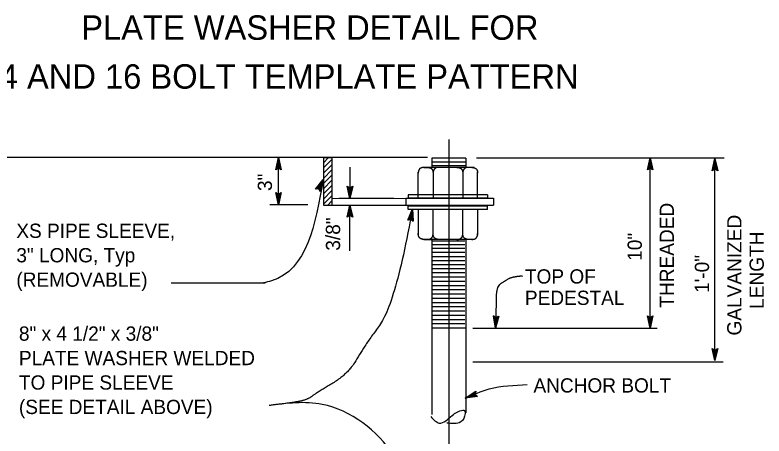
# Model space of a CAD drawing. Extents: x -1024 to 866, y -472 to 714.
# Drawn here: x -676.6 to -308.5, y -118.2 to 88.6 of the extents above; entities that cross this region are included whole.
import ezdxf

# ---------------------------------------------------------------- set-up
doc = ezdxf.new("R2010")
doc.units = 0
doc.layers.add('tcd_SIGN-OVERHEAD', color=7, linetype='Continuous')
doc.layers.add('tcd_SIGN-OVERHEAD-anno', color=7, linetype='Continuous')

msp = doc.modelspace()

# ---------------------------------------------------------------- linework, layer by layer
at = {"layer": 'tcd_SIGN-OVERHEAD'}
for p, q in [((-525.05, 18.53), (-525.05, -4.77)), ((-525.05, 18.53), (-525.05, 18.53)), ((-525.05, 15.99), (-522.5, 18.53)), ((-525.05, 18.52), (-520.88, 18.52)), ((-520.88, 18.53), (-520.88, -4.77)), ((-525.05, 13.44), (-520.88, 17.61)), ((-525.05, 10.9), (-520.88, 15.07)), ((-455.13, 18.21), (-471.81, 18.21)), ((-471.81, 18.21), (-471.81, 13.8)), ((-455.37, 16.38), (-471.68, 16.38)), ((-455.13, 18.21), (-455.13, 13.8)), ((-525.05, 8.35), (-520.88, 12.52)), ((-478.43, -0.89), (-478.43, 11.34)), ((-450.97, 13.72), (-476.27, 13.72)), ((-455.52, 13.75), (-476.19, 13.75)), ((-475.72, 13.75), (-472.17, 13.75)), ((-455.03, 14.54), (-471.85, 14.54)), ((-451.97, 13.75), (-455.52, 13.75)), ((-449.25, -0.89), (-449.25, 11.63)), ((-525.05, 5.81), (-520.88, 9.97)), ((-525.05, 3.26), (-520.88, 7.43)), ((-471.1, 10.84), (-471.1, -0.89)), ((-456.59, 11.01), (-456.59, -0.89)), ((-525.05, 0.72), (-520.88, 4.88)), ((-525.05, -1.83), (-520.88, 2.34)), ((-444.38, 0.32), (-483.47, 0.32)), ((-483.47, 0.32), (-483.47, -1.38)), ((-444.38, 0.32), (-444.38, -1.38)), ((-525.05, -4.38), (-520.88, -0.21)), ((-522.89, -4.77), (-520.88, -2.75)), ((-520.88, -1.47), (-484.48, -1.45)), ((-484.48, -1.45), (-441.48, -1.45)), ((-484.48, -1.45), (-484.48, -4.76)), ((-444.38, -1.38), (-483.47, -1.38)), ((-441.48, -1.45), (-441.48, -4.75)), ((-525.05, -4.77), (-441.48, -4.75)), ((-444.38, -5.29), (-483.47, -5.29)), ((-483.47, -7), (-483.47, -5.29)), ((-444.38, -7), (-483.47, -7)), ((-478.43, -7), (-478.43, -19.23)), ((-471.1, -18.73), (-471.1, -7)), ((-456.59, -18.89), (-456.59, -7)), ((-449.25, -7), (-449.25, -19.52)), ((-444.38, -7), (-444.38, -5.29)), ((-450.97, -21.6), (-476.27, -21.6)), ((-455.52, -21.64), (-476.19, -21.64)), ((-475.72, -21.64), (-472.17, -21.64)), ((-471.81, -21.66), (-471.81, -107.63)), ((-451.97, -21.64), (-455.52, -21.64)), ((-455.13, -21.66), (-455.13, -106.73)), ((-455.51, -24.26), (-471.76, -24.26)), ((-455.51, -22.43), (-471.68, -22.43)), ((-455.51, -26.1), (-471.59, -26.1)), ((-455.51, -28.1), (-471.59, -28.1)), ((-455.51, -30.1), (-471.59, -30.1)), ((-455.51, -32.1), (-471.59, -32.1)), ((-455.51, -34.1), (-471.59, -34.1)), ((-455.51, -36.1), (-471.59, -36.1)), ((-455.51, -38.1), (-471.59, -38.1)), ((-455.51, -40.19), (-471.59, -40.19)), ((-455.51, -42.27), (-471.59, -42.27)), ((-455.51, -44.36), (-471.59, -44.36)), ((-455.51, -46.44), (-471.59, -46.44)), ((-455.51, -48.53), (-471.59, -48.53)), ((-455.51, -50.61), (-471.59, -50.61)), ((-455.51, -52.69), (-471.59, -52.69)), ((-455.51, -54.78), (-471.59, -54.78)), ((-455.51, -56.86), (-471.59, -56.86)), ((-455.51, -58.95), (-471.59, -58.95)), ((-455.51, -61.03), (-471.59, -61.03)), ((-455.13, -65.16), (-471.81, -65.16)), ((-455.51, -63.12), (-471.59, -63.12))]:
    msp.add_line(p, q, dxfattribs=at)
for points in [[(-475.6, 13.72), (-475.71, 13.71), (-475.82, 13.71), (-475.92, 13.71), (-476.02, 13.7), (-476.12, 13.69), (-476.22, 13.68), (-476.31, 13.66), (-476.41, 13.65), (-476.5, 13.63), (-476.59, 13.61), (-476.67, 13.59), (-476.76, 13.57), (-476.84, 13.54), (-476.92, 13.51), (-477, 13.48), (-477.08, 13.45), (-477.15, 13.41), (-477.22, 13.38), (-477.29, 13.34), (-477.36, 13.3), (-477.43, 13.26), (-477.49, 13.21), (-477.55, 13.16), (-477.61, 13.11), (-477.67, 13.06), (-477.73, 13.01), (-477.78, 12.95), (-477.83, 12.89), (-477.88, 12.84), (-477.93, 12.77), (-477.97, 12.71), (-478.01, 12.64), (-478.06, 12.58), (-478.09, 12.51), (-478.13, 12.43), (-478.16, 12.36), (-478.2, 12.28), (-478.23, 12.2), (-478.26, 12.12), (-478.28, 12.04), (-478.31, 11.96), (-478.33, 11.87), (-478.35, 11.78), (-478.37, 11.69), (-478.38, 11.6), (-478.4, 11.5), (-478.41, 11.4), (-478.42, 11.3), (-478.42, 11.2), (-478.43, 11.1), (-478.43, 10.99), (-478.43, 10.89)], [(-473.99, 13.75), (-473.88, 13.75), (-473.77, 13.75), (-473.67, 13.74), (-473.57, 13.73), (-473.47, 13.72), (-473.37, 13.71), (-473.28, 13.7), (-473.18, 13.68), (-473.09, 13.67), (-473, 13.65), (-472.92, 13.62), (-472.83, 13.6), (-472.75, 13.57), (-472.67, 13.55), (-472.59, 13.52), (-472.52, 13.48), (-472.44, 13.45), (-472.37, 13.41), (-472.3, 13.37), (-472.23, 13.33), (-472.17, 13.29), (-472.1, 13.24), (-472.04, 13.2), (-471.98, 13.15), (-471.92, 13.1), (-471.86, 13.04), (-471.81, 12.99), (-471.76, 12.93), (-471.71, 12.87), (-471.66, 12.81), (-471.62, 12.74), (-471.58, 12.68), (-471.54, 12.61), (-471.5, 12.54), (-471.46, 12.47), (-471.43, 12.39), (-471.39, 12.32), (-471.36, 12.24), (-471.34, 12.16), (-471.31, 12.08), (-471.29, 11.99), (-471.26, 11.9), (-471.24, 11.82), (-471.23, 11.73), (-471.21, 11.63), (-471.2, 11.54), (-471.19, 11.44), (-471.18, 11.34), (-471.17, 11.24), (-471.16, 11.14), (-471.16, 11.03), (-471.16, 10.92)], [(-468.28, 13.75), (-468.39, 13.75), (-468.49, 13.75), (-468.59, 13.74), (-468.7, 13.73), (-468.8, 13.72), (-468.89, 13.71), (-468.99, 13.7), (-469.08, 13.68), (-469.17, 13.67), (-469.26, 13.65), (-469.35, 13.62), (-469.43, 13.6), (-469.52, 13.57), (-469.6, 13.55), (-469.68, 13.52), (-469.75, 13.48), (-469.83, 13.45), (-469.9, 13.41), (-469.97, 13.37), (-470.04, 13.33), (-470.1, 13.29), (-470.17, 13.24), (-470.23, 13.2), (-470.29, 13.15), (-470.35, 13.1), (-470.4, 13.04), (-470.45, 12.99), (-470.51, 12.93), (-470.55, 12.87), (-470.6, 12.81), (-470.65, 12.74), (-470.69, 12.68), (-470.73, 12.61), (-470.77, 12.54), (-470.81, 12.47), (-470.84, 12.39), (-470.87, 12.32), (-470.9, 12.24), (-470.93, 12.16), (-470.96, 12.08), (-470.98, 11.99), (-471, 11.9), (-471.02, 11.82), (-471.04, 11.73), (-471.06, 11.63), (-471.07, 11.54), (-471.08, 11.44), (-471.09, 11.34), (-471.1, 11.24), (-471.1, 11.14), (-471.11, 11.03), (-471.11, 10.92)], [(-459.41, 13.75), (-459.3, 13.75), (-459.19, 13.75), (-459.09, 13.74), (-458.99, 13.73), (-458.89, 13.72), (-458.79, 13.71), (-458.7, 13.7), (-458.6, 13.68), (-458.51, 13.67), (-458.42, 13.65), (-458.34, 13.62), (-458.25, 13.6), (-458.17, 13.57), (-458.09, 13.55), (-458.01, 13.52), (-457.93, 13.48), (-457.86, 13.45), (-457.79, 13.41), (-457.72, 13.37), (-457.65, 13.33), (-457.58, 13.29), (-457.52, 13.24), (-457.46, 13.2), (-457.4, 13.15), (-457.34, 13.1), (-457.28, 13.04), (-457.23, 12.99), (-457.18, 12.93), (-457.13, 12.87), (-457.08, 12.81), (-457.04, 12.74), (-457, 12.68), (-456.95, 12.61), (-456.92, 12.54), (-456.88, 12.47), (-456.85, 12.39), (-456.81, 12.32), (-456.78, 12.24), (-456.75, 12.16), (-456.73, 12.08), (-456.7, 11.99), (-456.68, 11.9), (-456.66, 11.82), (-456.64, 11.73), (-456.63, 11.63), (-456.61, 11.54), (-456.6, 11.44), (-456.59, 11.34), (-456.59, 11.24), (-456.58, 11.14), (-456.58, 11.03), (-456.58, 10.92)], [(-453.7, 13.75), (-453.8, 13.75), (-453.91, 13.75), (-454.01, 13.74), (-454.12, 13.73), (-454.22, 13.72), (-454.31, 13.71), (-454.41, 13.7), (-454.5, 13.68), (-454.59, 13.67), (-454.68, 13.65), (-454.77, 13.62), (-454.85, 13.6), (-454.93, 13.57), (-455.02, 13.55), (-455.09, 13.52), (-455.17, 13.48), (-455.24, 13.45), (-455.32, 13.41), (-455.39, 13.37), (-455.46, 13.33), (-455.52, 13.29), (-455.58, 13.24), (-455.65, 13.2), (-455.71, 13.15), (-455.76, 13.1), (-455.82, 13.04), (-455.87, 12.99), (-455.92, 12.93), (-455.97, 12.87), (-456.02, 12.81), (-456.07, 12.74), (-456.11, 12.68), (-456.15, 12.61), (-456.19, 12.54), (-456.22, 12.47), (-456.26, 12.39), (-456.29, 12.32), (-456.32, 12.24), (-456.35, 12.16), (-456.38, 12.08), (-456.4, 11.99), (-456.42, 11.9), (-456.44, 11.82), (-456.46, 11.73), (-456.47, 11.63), (-456.49, 11.54), (-456.5, 11.44), (-456.51, 11.34), (-456.52, 11.24), (-456.52, 11.14), (-456.52, 11.03), (-456.53, 10.92)], [(-452.08, 13.72), (-451.97, 13.71), (-451.87, 13.71), (-451.77, 13.71), (-451.66, 13.7), (-451.56, 13.69), (-451.47, 13.68), (-451.37, 13.66), (-451.28, 13.65), (-451.19, 13.63), (-451.1, 13.61), (-451.01, 13.59), (-450.93, 13.57), (-450.84, 13.54), (-450.76, 13.51), (-450.68, 13.48), (-450.61, 13.45), (-450.53, 13.41), (-450.46, 13.38), (-450.39, 13.34), (-450.32, 13.3), (-450.26, 13.26), (-450.19, 13.21), (-450.13, 13.16), (-450.07, 13.11), (-450.02, 13.06), (-449.96, 13.01), (-449.91, 12.95), (-449.85, 12.89), (-449.81, 12.84), (-449.76, 12.77), (-449.71, 12.71), (-449.67, 12.64), (-449.63, 12.58), (-449.59, 12.51), (-449.55, 12.43), (-449.52, 12.36), (-449.49, 12.28), (-449.46, 12.2), (-449.43, 12.12), (-449.4, 12.04), (-449.38, 11.96), (-449.36, 11.87), (-449.34, 11.78), (-449.32, 11.69), (-449.3, 11.6), (-449.29, 11.5), (-449.28, 11.4), (-449.27, 11.3), (-449.26, 11.2), (-449.26, 11.1), (-449.25, 10.99), (-449.25, 10.89)], [(-475.6, -21.6), (-475.71, -21.6), (-475.82, -21.6), (-475.92, -21.59), (-476.02, -21.59), (-476.12, -21.58), (-476.22, -21.56), (-476.31, -21.55), (-476.41, -21.54), (-476.5, -21.52), (-476.59, -21.5), (-476.67, -21.48), (-476.76, -21.45), (-476.84, -21.43), (-476.92, -21.4), (-477, -21.37), (-477.08, -21.33), (-477.15, -21.3), (-477.22, -21.26), (-477.29, -21.23), (-477.36, -21.18), (-477.43, -21.14), (-477.49, -21.1), (-477.55, -21.05), (-477.61, -21), (-477.67, -20.95), (-477.73, -20.9), (-477.78, -20.84), (-477.83, -20.78), (-477.88, -20.72), (-477.93, -20.66), (-477.97, -20.6), (-478.01, -20.53), (-478.06, -20.46), (-478.09, -20.39), (-478.13, -20.32), (-478.16, -20.25), (-478.2, -20.17), (-478.23, -20.09), (-478.26, -20.01), (-478.28, -19.93), (-478.31, -19.84), (-478.33, -19.76), (-478.35, -19.67), (-478.37, -19.58), (-478.38, -19.48), (-478.4, -19.39), (-478.41, -19.29), (-478.42, -19.19), (-478.42, -19.09), (-478.43, -18.99), (-478.43, -18.88), (-478.43, -18.77)], [(-473.99, -21.64), (-473.88, -21.64), (-473.77, -21.63), (-473.67, -21.63), (-473.57, -21.62), (-473.47, -21.61), (-473.37, -21.6), (-473.28, -21.59), (-473.18, -21.57), (-473.09, -21.55), (-473, -21.53), (-472.92, -21.51), (-472.83, -21.49), (-472.75, -21.46), (-472.67, -21.43), (-472.59, -21.4), (-472.52, -21.37), (-472.44, -21.34), (-472.37, -21.3), (-472.3, -21.26), (-472.23, -21.22), (-472.17, -21.18), (-472.1, -21.13), (-472.04, -21.08), (-471.98, -21.04), (-471.92, -20.98), (-471.86, -20.93), (-471.81, -20.88), (-471.76, -20.82), (-471.71, -20.76), (-471.66, -20.7), (-471.62, -20.63), (-471.58, -20.57), (-471.54, -20.5), (-471.5, -20.43), (-471.46, -20.36), (-471.43, -20.28), (-471.39, -20.21), (-471.36, -20.13), (-471.34, -20.05), (-471.31, -19.96), (-471.29, -19.88), (-471.26, -19.79), (-471.24, -19.7), (-471.23, -19.61), (-471.21, -19.52), (-471.2, -19.42), (-471.19, -19.33), (-471.18, -19.23), (-471.17, -19.12), (-471.16, -19.02), (-471.16, -18.92), (-471.16, -18.81)], [(-468.28, -21.64), (-468.39, -21.64), (-468.49, -21.63), (-468.59, -21.63), (-468.7, -21.62), (-468.8, -21.61), (-468.89, -21.6), (-468.99, -21.59), (-469.08, -21.57), (-469.17, -21.55), (-469.26, -21.53), (-469.35, -21.51), (-469.43, -21.49), (-469.52, -21.46), (-469.6, -21.43), (-469.68, -21.4), (-469.75, -21.37), (-469.83, -21.34), (-469.9, -21.3), (-469.97, -21.26), (-470.04, -21.22), (-470.1, -21.18), (-470.17, -21.13), (-470.23, -21.08), (-470.29, -21.04), (-470.35, -20.98), (-470.4, -20.93), (-470.45, -20.88), (-470.51, -20.82), (-470.55, -20.76), (-470.6, -20.7), (-470.65, -20.63), (-470.69, -20.57), (-470.73, -20.5), (-470.77, -20.43), (-470.81, -20.36), (-470.84, -20.28), (-470.87, -20.21), (-470.9, -20.13), (-470.93, -20.05), (-470.96, -19.96), (-470.98, -19.88), (-471, -19.79), (-471.02, -19.7), (-471.04, -19.61), (-471.06, -19.52), (-471.07, -19.42), (-471.08, -19.33), (-471.09, -19.23), (-471.1, -19.12), (-471.1, -19.02), (-471.11, -18.92), (-471.11, -18.81)], [(-459.41, -21.64), (-459.3, -21.64), (-459.19, -21.63), (-459.09, -21.63), (-458.99, -21.62), (-458.89, -21.61), (-458.79, -21.6), (-458.7, -21.59), (-458.6, -21.57), (-458.51, -21.55), (-458.42, -21.53), (-458.34, -21.51), (-458.25, -21.49), (-458.17, -21.46), (-458.09, -21.43), (-458.01, -21.4), (-457.93, -21.37), (-457.86, -21.34), (-457.79, -21.3), (-457.72, -21.26), (-457.65, -21.22), (-457.58, -21.18), (-457.52, -21.13), (-457.46, -21.08), (-457.4, -21.04), (-457.34, -20.98), (-457.28, -20.93), (-457.23, -20.88), (-457.18, -20.82), (-457.13, -20.76), (-457.08, -20.7), (-457.04, -20.63), (-457, -20.57), (-456.95, -20.5), (-456.92, -20.43), (-456.88, -20.36), (-456.85, -20.28), (-456.81, -20.21), (-456.78, -20.13), (-456.75, -20.05), (-456.73, -19.96), (-456.7, -19.88), (-456.68, -19.79), (-456.66, -19.7), (-456.64, -19.61), (-456.63, -19.52), (-456.61, -19.42), (-456.6, -19.33), (-456.59, -19.23), (-456.59, -19.12), (-456.58, -19.02), (-456.58, -18.92), (-456.58, -18.81)], [(-453.7, -21.64), (-453.8, -21.64), (-453.91, -21.63), (-454.01, -21.63), (-454.12, -21.62), (-454.22, -21.61), (-454.31, -21.6), (-454.41, -21.59), (-454.5, -21.57), (-454.59, -21.55), (-454.68, -21.53), (-454.77, -21.51), (-454.85, -21.49), (-454.93, -21.46), (-455.02, -21.43), (-455.09, -21.4), (-455.17, -21.37), (-455.24, -21.34), (-455.32, -21.3), (-455.39, -21.26), (-455.46, -21.22), (-455.52, -21.18), (-455.58, -21.13), (-455.65, -21.08), (-455.71, -21.04), (-455.76, -20.98), (-455.82, -20.93), (-455.87, -20.88), (-455.92, -20.82), (-455.97, -20.76), (-456.02, -20.7), (-456.07, -20.63), (-456.11, -20.57), (-456.15, -20.5), (-456.19, -20.43), (-456.22, -20.36), (-456.26, -20.28), (-456.29, -20.21), (-456.32, -20.13), (-456.35, -20.05), (-456.38, -19.96), (-456.4, -19.88), (-456.42, -19.79), (-456.44, -19.7), (-456.46, -19.61), (-456.47, -19.52), (-456.49, -19.42), (-456.5, -19.33), (-456.51, -19.23), (-456.52, -19.12), (-456.52, -19.02), (-456.52, -18.92), (-456.53, -18.81)], [(-452.08, -21.6), (-451.97, -21.6), (-451.87, -21.6), (-451.77, -21.59), (-451.66, -21.59), (-451.56, -21.58), (-451.47, -21.56), (-451.37, -21.55), (-451.28, -21.54), (-451.19, -21.52), (-451.1, -21.5), (-451.01, -21.48), (-450.93, -21.45), (-450.84, -21.43), (-450.76, -21.4), (-450.68, -21.37), (-450.61, -21.33), (-450.53, -21.3), (-450.46, -21.26), (-450.39, -21.23), (-450.32, -21.18), (-450.26, -21.14), (-450.19, -21.1), (-450.13, -21.05), (-450.07, -21), (-450.02, -20.95), (-449.96, -20.9), (-449.91, -20.84), (-449.85, -20.78), (-449.81, -20.72), (-449.76, -20.66), (-449.71, -20.6), (-449.67, -20.53), (-449.63, -20.46), (-449.59, -20.39), (-449.55, -20.32), (-449.52, -20.25), (-449.49, -20.17), (-449.46, -20.09), (-449.43, -20.01), (-449.4, -19.93), (-449.38, -19.84), (-449.36, -19.76), (-449.34, -19.67), (-449.32, -19.58), (-449.3, -19.48), (-449.29, -19.39), (-449.28, -19.29), (-449.27, -19.19), (-449.26, -19.09), (-449.26, -18.99), (-449.25, -18.88), (-449.25, -18.77)], [(-472.3, -108.62), (-468.09, -111.78), (-461.77, -108.09), (-456.51, -105.46), (-455.98, -105.46), (-455.46, -107.04), (-457.56, -111.25), (-464.41, -111.78)]]:
    msp.add_spline(points, degree=3, dxfattribs=at)
at = {"layer": 'tcd_SIGN-OVERHEAD-anno'}
for p, q in [((-463.47, 27.51), (-463.47, -280.96)), ((-473.92, 18.53), (-743.35, 18.53)), ((-548.46, 12.55), (-547.12, 18.55)), ((-547.12, -4.6), (-547.12, 18.55)), ((-547.12, 18.55), (-547.12, 18.55)), ((-547.12, 18.55), (-545.79, 12.55)), ((-449.87, 18.47), (-328.08, 18.47)), ((-365.8, 12.47), (-364.46, 18.47)), ((-364.46, -65.22), (-364.46, 18.47)), ((-364.46, 18.47), (-364.46, 18.47)), ((-364.46, 18.47), (-363.13, 12.47)), ((-548.11, 12.77), (-547.12, 17.17)), ((-547.75, 13), (-547.12, 15.79)), ((-547.12, 17.16), (-546.15, 12.79)), ((-547.12, 15.79), (-546.5, 12.96)), ((-365.45, 12.69), (-364.46, 17.09)), ((-365.09, 12.92), (-364.46, 15.71)), ((-364.46, 17.08), (-363.49, 12.71)), ((-364.46, 15.71), (-363.84, 12.88)), ((-333.97, 12.02), (-332.63, 18.02)), ((-333.62, 12.24), (-332.63, 16.64)), ((-333.26, 12.47), (-332.63, 15.26)), ((-332.63, -81.13), (-332.63, 18.02)), ((-332.63, 18.02), (-332.63, 18.02)), ((-332.63, 18.02), (-331.3, 12.02)), ((-332.63, 16.63), (-331.66, 12.25)), ((-332.63, 15.26), (-332.01, 12.43)), ((-547.12, 13.35), (-548.46, 12.55)), ((-548.46, 12.55), (-548.46, 12.55)), ((-547.4, 13.18), (-547.12, 14.41)), ((-547.12, 14.41), (-546.86, 13.2)), ((-545.79, 12.55), (-547.12, 13.35)), ((-545.79, 12.55), (-545.79, 12.55)), ((-511.98, 13.8), (-511.98, -1.47)), ((-364.46, 13.27), (-365.8, 12.47)), ((-365.8, 12.47), (-365.8, 12.47)), ((-364.74, 13.1), (-364.46, 14.33)), ((-364.46, 14.33), (-364.2, 13.12)), ((-363.13, 12.47), (-364.46, 13.27)), ((-363.13, 12.47), (-363.13, 12.47)), ((-332.63, 12.82), (-333.97, 12.02)), ((-333.97, 12.02), (-333.97, 12.02)), ((-332.91, 12.64), (-332.63, 13.87)), ((-332.63, 13.87), (-332.37, 12.67)), ((-331.3, 12.02), (-332.63, 12.82)), ((-331.3, 12.02), (-331.3, 12.02)), ((-528.89, 2.98), (-525.14, 7.85)), ((-525.14, 7.85), (-526.47, 1.85)), ((-525.14, 7.85), (-525.14, 7.85)), ((-528.47, 3.03), (-525.72, 6.6)), ((-528.05, 3.09), (-526.31, 5.35)), ((-527.66, 3.1), (-526.89, 4.1)), ((-526.89, 4.1), (-527.16, 2.89)), ((-526.31, 5.35), (-526.93, 2.53)), ((-525.72, 6.59), (-526.69, 2.22)), ((-511.98, -1.47), (-513.31, 4.53)), ((-513.31, 4.53), (-513.31, 4.53)), ((-513.31, 4.53), (-511.98, 3.73)), ((-511.98, -0.08), (-512.95, 4.3)), ((-511.98, 1.29), (-512.6, 4.12)), ((-511.97, 2.67), (-512.24, 3.88)), ((-511.98, 3.73), (-510.64, 4.53)), ((-510.64, 4.53), (-511.98, -1.47)), ((-510.99, 4.31), (-511.98, -0.09)), ((-511.35, 4.08), (-511.98, 1.29)), ((-511.7, 3.9), (-511.97, 2.67)), ((-510.64, 4.53), (-510.64, 4.53)), ((-547.12, -4.6), (-548.45, 1.4)), ((-548.45, 1.4), (-548.45, 1.4)), ((-548.45, 1.4), (-547.12, 0.6)), ((-547.12, -3.21), (-548.09, 1.17)), ((-547.12, -1.84), (-547.75, 0.99)), ((-547.12, -0.46), (-547.39, 0.75)), ((-547.12, 0.6), (-545.78, 1.4)), ((-545.78, 1.4), (-547.12, -4.6)), ((-546.14, 1.18), (-547.12, -3.22)), ((-546.5, 0.95), (-547.12, -1.84)), ((-546.84, 0.77), (-547.12, -0.46)), ((-545.78, 1.4), (-545.78, 1.4)), ((-527.34, 3.14), (-528.89, 2.98)), ((-528.89, 2.98), (-528.89, 2.98)), ((-526.47, 1.85), (-527.34, 3.14)), ((-526.47, 1.85), (-526.47, 1.85)), ((-490.61, -1.45), (-517.3, -1.47)), ((-511.98, -1.47), (-511.98, -1.47)), ((-532.65, -4.61), (-551.33, -4.6)), ((-547.12, -4.6), (-547.12, -4.6)), ((-513.32, -10.75), (-511.98, -4.75)), ((-512.96, -10.53), (-511.98, -6.13)), ((-511.98, -27.29), (-511.98, -4.75)), ((-511.98, -4.75), (-511.98, -4.75)), ((-511.98, -4.75), (-510.65, -10.75)), ((-511.97, -6.14), (-511.01, -10.51)), ((-481.23, -6.62), (-481.23, -6.62)), ((-511.98, -9.95), (-513.32, -10.75)), ((-513.32, -10.75), (-513.32, -10.75)), ((-512.6, -10.3), (-511.98, -7.51)), ((-512.26, -10.12), (-511.98, -8.89)), ((-511.98, -7.51), (-511.35, -10.33)), ((-511.98, -8.89), (-511.71, -10.1)), ((-510.65, -10.75), (-511.98, -9.95)), ((-510.65, -10.75), (-510.65, -10.75)), ((-483.59, -12.19), (-483.59, -12.19)), ((-481, -12.66), (-481, -12.66)), ((-553.6, -43.13), (-599.85, -43.13)), ((-441.52, -59.21), (-441.52, -59.21)), ((-438.86, -59.34), (-438.86, -59.34)), ((-364.46, -65.22), (-365.79, -59.22)), ((-365.79, -59.22), (-365.79, -59.22)), ((-365.79, -59.22), (-364.46, -60.02)), ((-364.46, -63.82), (-365.43, -59.45)), ((-364.46, -62.45), (-365.09, -59.63)), ((-364.46, -61.07), (-364.73, -59.86)), ((-364.46, -60.02), (-363.12, -59.22)), ((-363.12, -59.22), (-364.46, -65.22)), ((-363.48, -59.43), (-364.46, -63.84)), ((-363.84, -59.67), (-364.46, -62.45)), ((-364.18, -59.84), (-364.46, -61.07)), ((-363.12, -59.22), (-363.12, -59.22)), ((-451.68, -65.22), (-360.96, -65.22)), ((-440.49, -65.26), (-440.49, -65.26)), ((-364.46, -65.22), (-364.46, -65.22)), ((-332.63, -81.13), (-333.96, -75.13)), ((-333.96, -75.13), (-333.96, -75.13)), ((-333.96, -75.13), (-332.63, -75.93)), ((-332.63, -79.74), (-333.6, -75.37)), ((-332.63, -78.37), (-333.26, -75.54)), ((-332.63, -76.99), (-332.9, -75.78)), ((-332.63, -75.93), (-331.29, -75.13)), ((-331.29, -75.13), (-332.63, -81.13)), ((-331.65, -75.35), (-332.63, -79.75)), ((-332.01, -75.58), (-332.63, -78.37)), ((-332.35, -75.76), (-332.63, -76.99)), ((-331.29, -75.13), (-331.29, -75.13)), ((-451.68, -81.72), (-328.67, -81.72)), ((-332.63, -81.13), (-332.63, -81.13)), ((-455.33, -99.57), (-450.2, -96.18)), ((-449.25, -98.68), (-455.33, -99.57)), ((-449.58, -98.42), (-454.05, -99.08)), ((-454.04, -99.07), (-450.3, -96.6)), ((-452.75, -98.58), (-450.34, -96.99)), ((-449.93, -98.17), (-452.75, -98.58)), ((-451.46, -98.09), (-450.43, -97.41)), ((-450.22, -97.91), (-451.46, -98.09)), ((-450.2, -96.18), (-450.48, -97.71)), ((-450.48, -97.71), (-449.25, -98.68)), ((-450.2, -96.18), (-450.2, -96.18)), ((-449.25, -98.68), (-449.25, -98.68)), ((-455.33, -99.57), (-455.33, -99.57))]:
    msp.add_line(p, q, dxfattribs=at)
for points in [[(-483.59, -12.19), (-481.23, -6.62), (-481, -12.66), (-481.31, -12.39), (-481.47, -7.96), (-483.2, -12.05), (-482.82, -11.91), (-481.72, -9.29), (-481.61, -12.12), (-481.92, -11.85), (-481.96, -10.63), (-482.44, -11.76), (-482.15, -11.65), (-481, -12.66), (-482.15, -11.65)], [(-438.86, -59.34), (-440.49, -65.26), (-441.53, -59.21), (-441.18, -59.44), (-440.42, -63.87), (-439.22, -59.53), (-439.59, -59.72), (-440.35, -62.5), (-440.84, -59.67), (-440.49, -59.9), (-440.28, -61.12), (-439.95, -59.92), (-440.24, -60.07), (-441.53, -59.21), (-440.24, -60.07)]]:
    msp.add_lwpolyline(points, close=True, dxfattribs=at)
for points in [[(-525.04, 8.04), (-550.6, -41.98), (-554.51, -42.95)], [(-455.33, -99.57), (-443.54, -95.06), (-424.9, -92.92)], [(-478.9, -188.27), (-490.53, -127.69), (-525.62, -102.62), (-551.78, -103.15)]]:
    msp.add_spline(points, degree=3, dxfattribs=at)
for points in [[(-481.23, -6.62), (-489.72, -53.31), (-504.94, -73.9), (-512.78, -87.62), (-529.09, -97.42), (-532.47, -100.01), (-538.34, -101.64), (-551.72, -103.15)], [(-440.49, -65.26), (-439.94, -54.1), (-439.94, -44.57), (-434.77, -41.3), (-432.6, -40.21), (-427.7, -39.4), (-427.16, -39.67)]]:
    msp.add_open_spline(points, degree=2, dxfattribs=at)

# ---------------------------------------------------------------- texts
for s, height, p in [('PLATE WASHER DETAIL FOR', 12, (-644.06, 76.38)), ('14 AND 16 BOLT TEMPLATE PATTERN', 12, (-693.01, 52.38)), ('XS PIPE SLEEVE,', 7, (-675.95, -20.88)), ('3" LONG, Typ', 7, (-675.95, -32.88)), ('TOP OF', 7, (-426.02, -43.3)), ('(REMOVABLE)', 7, (-675.95, -44.88)), ('PEDESTAL', 7, (-426.02, -53.8)), ('8" x 4 1/2" x 3/8"', 7, (-674.67, -71.37)), ('PLATE WASHER WELDED', 7, (-674.67, -83.37)), ('TO PIPE SLEEVE', 7, (-674.67, -95.37)), ('ANCHOR BOLT', 7, (-421.82, -96.81)), ('(SEE DETAIL ABOVE)', 7, (-674.67, -107.37))]:
    msp.add_text(s, height=height, dxfattribs=at).set_placement(p)
for s, p in [('3"', (-550.32, 2.12)), ('THREADED', (-352.8, -55.13)), ('GALVANIZED', (-319.62, -68.83)), ('3/8"', (-516.83, -27.16)), ('10"', (-368.57, -32.15)), ('LENGTH', (-308.62, -55.73)), ('1\'-0"', (-335.53, -47.9))]:
    msp.add_text(s, height=7, rotation=90, dxfattribs=at).set_placement(p)

doc.saveas('drawing.dxf')
